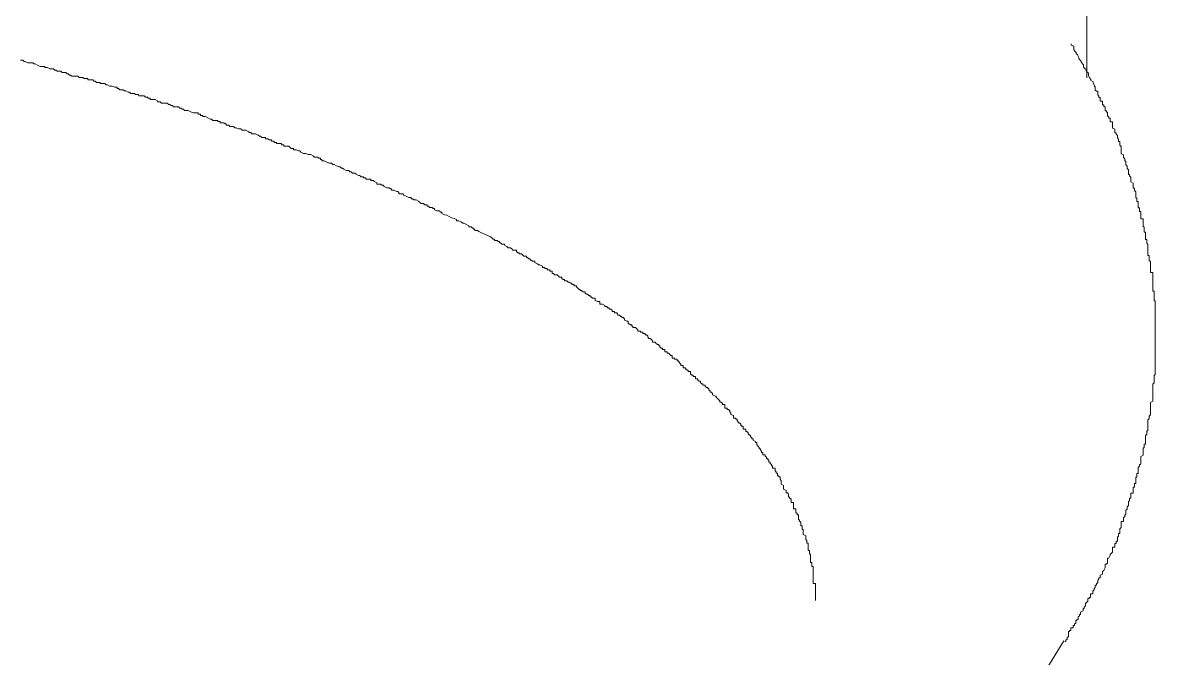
# Model space of a CAD drawing. Header units: millimetres. Extents: x 5194 to 16594, y 329 to 7592.
# Drawn here: x 10817.85 to 10838.64, y 3880.02 to 3891.69 of the extents above; entities that cross this region are included whole.
import ezdxf

# ---------------------------------------------------------------- set-up
doc = ezdxf.new("R2010")
doc.units = ezdxf.units.MM
doc.header["$MEASUREMENT"] = 0
doc.layers.add('PDF_Geometry', color=7, linetype='Continuous', true_color=0x231f20)

msp = doc.modelspace()

# ---------------------------------------------------------------- linework, layer by layer
at = {"layer": 'PDF_Geometry', "color": 0, "lineweight": 9}
for p, q in [((10837.383, 3890.677), (10837.383, 3941.278)), ((10837.098, 3891.303), (10837.098, 3891.28)), ((10837.098, 3891.28), (10837.143, 3891.258)), ((10837.143, 3891.258), (10837.143, 3891.213)), ((10837.143, 3891.213), (10837.143, 3891.19)), ((10837.143, 3891.19), (10837.165, 3891.168)), ((10837.165, 3891.168), (10837.188, 3891.145)), ((10837.188, 3891.145), (10837.188, 3891.123)), ((10837.188, 3891.123), (10837.21, 3891.1)), ((10837.21, 3891.1), (10837.233, 3891.055)), ((10817.806, 3891.001), (10817.851, 3891.001)), ((10817.851, 3891.001), (10817.874, 3890.979)), ((10817.874, 3890.979), (10817.896, 3890.979)), ((10817.896, 3890.979), (10817.941, 3890.956)), ((10817.941, 3890.956), (10817.986, 3890.956)), ((10817.986, 3890.956), (10818.009, 3890.956)), ((10818.009, 3890.956), (10818.031, 3890.956)), ((10818.031, 3890.956), (10818.054, 3890.934)), ((10818.054, 3890.934), (10818.076, 3890.934)), ((10818.076, 3890.934), (10818.121, 3890.911)), ((10818.121, 3890.911), (10818.166, 3890.889)), ((10837.233, 3891.055), (10837.233, 3891.033)), ((10837.233, 3891.033), (10837.255, 3891.01)), ((10837.255, 3891.01), (10837.278, 3890.988)), ((10837.278, 3890.988), (10837.278, 3890.965)), ((10837.278, 3890.965), (10837.323, 3890.92)), ((10837.323, 3890.92), (10837.323, 3890.875)), ((10818.166, 3890.889), (10818.189, 3890.889)), ((10818.189, 3890.889), (10818.211, 3890.889)), ((10818.211, 3890.889), (10818.256, 3890.889)), ((10818.256, 3890.889), (10818.256, 3890.866)), ((10818.256, 3890.866), (10818.301, 3890.866)), ((10818.301, 3890.866), (10818.346, 3890.844)), ((10818.346, 3890.844), (10818.391, 3890.844)), ((10818.391, 3890.844), (10818.413, 3890.844)), ((10818.413, 3890.844), (10818.436, 3890.821)), ((10818.436, 3890.821), (10818.458, 3890.821)), ((10818.458, 3890.821), (10818.481, 3890.799)), ((10818.481, 3890.799), (10818.526, 3890.799)), ((10818.526, 3890.799), (10818.548, 3890.799)), ((10818.548, 3890.799), (10818.571, 3890.776)), ((10818.571, 3890.776), (10818.593, 3890.776)), ((10818.593, 3890.776), (10818.616, 3890.776)), ((10818.616, 3890.776), (10818.638, 3890.776)), ((10818.638, 3890.776), (10818.661, 3890.754)), ((10818.661, 3890.754), (10818.683, 3890.754)), ((10818.683, 3890.754), (10818.706, 3890.731)), ((10818.706, 3890.731), (10818.728, 3890.731)), ((10818.728, 3890.731), (10818.751, 3890.709)), ((10818.751, 3890.709), (10818.773, 3890.709)), ((10818.773, 3890.709), (10818.796, 3890.709)), ((10818.796, 3890.709), (10818.818, 3890.709)), ((10818.818, 3890.709), (10818.863, 3890.709)), ((10818.863, 3890.709), (10818.886, 3890.686)), ((10818.886, 3890.686), (10818.908, 3890.686)), ((10818.908, 3890.686), (10818.931, 3890.686)), ((10818.931, 3890.686), (10818.953, 3890.686)), ((10818.953, 3890.686), (10818.976, 3890.664)), ((10837.323, 3890.875), (10837.345, 3890.853)), ((10837.345, 3890.853), (10837.368, 3890.83)), ((10837.368, 3890.83), (10837.368, 3890.808)), ((10837.368, 3890.808), (10837.39, 3890.785)), ((10837.39, 3890.785), (10837.412, 3890.763)), ((10837.412, 3890.763), (10837.412, 3890.718)), ((10837.412, 3890.718), (10837.435, 3890.673)), ((10818.976, 3890.664), (10818.998, 3890.664)), ((10818.998, 3890.664), (10819.043, 3890.664)), ((10819.043, 3890.664), (10819.043, 3890.641)), ((10819.043, 3890.641), (10819.088, 3890.641)), ((10819.088, 3890.641), (10819.111, 3890.641)), ((10819.111, 3890.641), (10819.133, 3890.641)), ((10819.133, 3890.641), (10819.156, 3890.619)), ((10819.156, 3890.619), (10819.178, 3890.619)), ((10819.178, 3890.619), (10819.201, 3890.596)), ((10819.201, 3890.596), (10819.223, 3890.596)), ((10819.223, 3890.596), (10819.268, 3890.596)), ((10819.268, 3890.596), (10819.268, 3890.574)), ((10819.268, 3890.574), (10819.313, 3890.574)), ((10819.313, 3890.574), (10819.336, 3890.574)), ((10819.336, 3890.574), (10819.358, 3890.574)), ((10819.358, 3890.574), (10819.381, 3890.551)), ((10819.381, 3890.551), (10819.403, 3890.551)), ((10819.403, 3890.551), (10819.448, 3890.529)), ((10819.448, 3890.529), (10819.493, 3890.529)), ((10819.493, 3890.529), (10819.538, 3890.506)), ((10819.538, 3890.506), (10819.583, 3890.506)), ((10819.583, 3890.506), (10819.583, 3890.484)), ((10819.583, 3890.484), (10819.605, 3890.484)), ((10819.605, 3890.484), (10819.628, 3890.461)), ((10837.435, 3890.673), (10837.457, 3890.65)), ((10837.457, 3890.65), (10837.457, 3890.628)), ((10837.457, 3890.628), (10837.502, 3890.605)), ((10837.502, 3890.605), (10837.502, 3890.583)), ((10837.502, 3890.583), (10837.525, 3890.538)), ((10837.516, 3890.522), (10837.538, 3890.522)), ((10837.525, 3890.538), (10837.525, 3890.516)), ((10837.538, 3890.522), (10837.538, 3890.499)), ((10837.538, 3890.499), (10837.538, 3890.477)), ((10837.538, 3890.477), (10837.538, 3890.454)), ((10819.628, 3890.461), (10819.65, 3890.461)), ((10819.65, 3890.461), (10819.673, 3890.461)), ((10819.673, 3890.461), (10819.695, 3890.461)), ((10819.695, 3890.461), (10819.718, 3890.439)), ((10819.718, 3890.439), (10819.74, 3890.439)), ((10819.74, 3890.439), (10819.785, 3890.416)), ((10819.785, 3890.416), (10819.808, 3890.416)), ((10819.808, 3890.416), (10819.83, 3890.394)), ((10819.83, 3890.394), (10819.853, 3890.394)), ((10819.853, 3890.394), (10819.875, 3890.394)), ((10819.875, 3890.394), (10819.898, 3890.394)), ((10819.898, 3890.394), (10819.92, 3890.371)), ((10819.92, 3890.371), (10819.965, 3890.371)), ((10819.965, 3890.371), (10819.988, 3890.349)), ((10819.988, 3890.349), (10820.01, 3890.349)), ((10820.01, 3890.349), (10820.033, 3890.349)), ((10820.033, 3890.349), (10820.055, 3890.349)), ((10820.055, 3890.349), (10820.078, 3890.349)), ((10820.078, 3890.349), (10820.1, 3890.326)), ((10820.1, 3890.326), (10820.145, 3890.326)), ((10820.145, 3890.326), (10820.145, 3890.304)), ((10820.145, 3890.304), (10820.19, 3890.304)), ((10820.19, 3890.304), (10820.19, 3890.281)), ((10820.19, 3890.281), (10820.235, 3890.281)), ((10820.235, 3890.281), (10820.28, 3890.281)), ((10820.28, 3890.281), (10820.325, 3890.259)), ((10837.538, 3890.454), (10837.561, 3890.432)), ((10837.561, 3890.432), (10837.583, 3890.432)), ((10837.583, 3890.432), (10837.583, 3890.41)), ((10837.583, 3890.41), (10837.583, 3890.387)), ((10837.583, 3890.387), (10837.583, 3890.365)), ((10837.583, 3890.365), (10837.606, 3890.342)), ((10837.606, 3890.342), (10837.606, 3890.32)), ((10837.606, 3890.32), (10837.628, 3890.32)), ((10837.628, 3890.32), (10837.628, 3890.297)), ((10837.628, 3890.297), (10837.628, 3890.275)), ((10837.628, 3890.275), (10837.628, 3890.252)), ((10820.325, 3890.259), (10820.325, 3890.236)), ((10820.325, 3890.236), (10820.37, 3890.236)), ((10820.37, 3890.236), (10820.393, 3890.214)), ((10820.393, 3890.214), (10820.415, 3890.214)), ((10820.415, 3890.214), (10820.437, 3890.214)), ((10820.437, 3890.214), (10820.46, 3890.214)), ((10820.46, 3890.214), (10820.482, 3890.214)), ((10820.482, 3890.214), (10820.505, 3890.214)), ((10820.505, 3890.214), (10820.527, 3890.191)), ((10820.527, 3890.191), (10820.55, 3890.191)), ((10820.55, 3890.191), (10820.572, 3890.169)), ((10820.572, 3890.169), (10820.595, 3890.169)), ((10820.595, 3890.169), (10820.617, 3890.147)), ((10820.617, 3890.147), (10820.64, 3890.147)), ((10820.64, 3890.147), (10820.662, 3890.147)), ((10820.662, 3890.147), (10820.707, 3890.147)), ((10820.707, 3890.147), (10820.73, 3890.124)), ((10820.73, 3890.124), (10820.752, 3890.124)), ((10820.752, 3890.124), (10820.775, 3890.102)), ((10820.775, 3890.102), (10820.797, 3890.102)), ((10820.797, 3890.102), (10820.82, 3890.079)), ((10820.82, 3890.079), (10820.842, 3890.079)), ((10820.842, 3890.079), (10820.887, 3890.079)), ((10820.887, 3890.079), (10820.932, 3890.057)), ((10837.628, 3890.252), (10837.673, 3890.252)), ((10837.673, 3890.252), (10837.673, 3890.23)), ((10837.673, 3890.23), (10837.673, 3890.207)), ((10837.673, 3890.207), (10837.673, 3890.185)), ((10837.673, 3890.185), (10837.696, 3890.185)), ((10837.696, 3890.185), (10837.696, 3890.162)), ((10837.696, 3890.162), (10837.718, 3890.14)), ((10837.718, 3890.14), (10837.718, 3890.117)), ((10837.718, 3890.117), (10837.718, 3890.095)), ((10837.718, 3890.095), (10837.718, 3890.072)), ((10837.718, 3890.072), (10837.741, 3890.072)), ((10837.741, 3890.072), (10837.741, 3890.05)), ((10820.932, 3890.057), (10820.977, 3890.034)), ((10820.977, 3890.034), (10821.022, 3890.034)), ((10821.022, 3890.034), (10821.067, 3890.034)), ((10821.067, 3890.034), (10821.067, 3890.012)), ((10821.067, 3890.012), (10821.112, 3890.012)), ((10821.112, 3890.012), (10821.112, 3889.989)), ((10821.112, 3889.989), (10821.157, 3889.989)), ((10821.157, 3889.989), (10821.157, 3889.967)), ((10821.157, 3889.967), (10821.202, 3889.967)), ((10821.202, 3889.967), (10821.247, 3889.944)), ((10821.247, 3889.944), (10821.292, 3889.922)), ((10821.292, 3889.922), (10821.315, 3889.922)), ((10821.315, 3889.922), (10821.337, 3889.899)), ((10821.337, 3889.899), (10821.36, 3889.899)), ((10821.36, 3889.899), (10821.382, 3889.899)), ((10821.382, 3889.899), (10821.427, 3889.899)), ((10821.427, 3889.899), (10821.427, 3889.877)), ((10821.427, 3889.877), (10821.472, 3889.877)), ((10821.472, 3889.877), (10821.472, 3889.854)), ((10821.472, 3889.854), (10821.494, 3889.854)), ((10821.494, 3889.854), (10821.517, 3889.854)), ((10821.517, 3889.854), (10821.539, 3889.854)), ((10821.539, 3889.854), (10821.562, 3889.832)), ((10837.741, 3890.05), (10837.763, 3890.05)), ((10837.763, 3890.05), (10837.763, 3890.027)), ((10837.763, 3890.027), (10837.763, 3890.005)), ((10837.763, 3890.005), (10837.763, 3889.982)), ((10837.763, 3889.982), (10837.786, 3889.96)), ((10837.786, 3889.96), (10837.786, 3889.937)), ((10837.786, 3889.937), (10837.808, 3889.937)), ((10837.808, 3889.937), (10837.808, 3889.915)), ((10837.808, 3889.915), (10837.808, 3889.892)), ((10837.808, 3889.892), (10837.808, 3889.87)), ((10837.808, 3889.87), (10837.853, 3889.87)), ((10837.853, 3889.87), (10837.853, 3889.847)), ((10821.562, 3889.832), (10821.584, 3889.832)), ((10821.584, 3889.832), (10821.584, 3889.809)), ((10821.584, 3889.809), (10821.629, 3889.809)), ((10821.629, 3889.809), (10821.652, 3889.787)), ((10821.652, 3889.787), (10821.674, 3889.787)), ((10821.674, 3889.787), (10821.697, 3889.787)), ((10821.697, 3889.787), (10821.719, 3889.787)), ((10821.719, 3889.787), (10821.742, 3889.764)), ((10821.742, 3889.764), (10821.764, 3889.764)), ((10821.764, 3889.764), (10821.809, 3889.742)), ((10821.809, 3889.742), (10821.854, 3889.742)), ((10821.854, 3889.742), (10821.877, 3889.719)), ((10821.877, 3889.719), (10821.899, 3889.719)), ((10821.899, 3889.719), (10821.922, 3889.719)), ((10821.922, 3889.719), (10821.944, 3889.719)), ((10821.944, 3889.719), (10821.989, 3889.697)), ((10821.989, 3889.697), (10822.012, 3889.674)), ((10822.012, 3889.674), (10822.034, 3889.674)), ((10822.034, 3889.674), (10822.057, 3889.652)), ((10822.057, 3889.652), (10822.079, 3889.652)), ((10822.079, 3889.652), (10822.102, 3889.652)), ((10822.102, 3889.652), (10822.124, 3889.652)), ((10822.124, 3889.652), (10822.169, 3889.629)), ((10837.853, 3889.847), (10837.853, 3889.825)), ((10837.853, 3889.825), (10837.853, 3889.802)), ((10837.853, 3889.802), (10837.853, 3889.78)), ((10837.853, 3889.78), (10837.853, 3889.757)), ((10837.853, 3889.757), (10837.898, 3889.735)), ((10837.898, 3889.735), (10837.898, 3889.712)), ((10837.898, 3889.712), (10837.898, 3889.69)), ((10837.898, 3889.69), (10837.898, 3889.667)), ((10837.898, 3889.667), (10837.921, 3889.667)), ((10837.921, 3889.667), (10837.921, 3889.645)), ((10837.921, 3889.645), (10837.943, 3889.622)), ((10822.169, 3889.629), (10822.192, 3889.607)), ((10822.192, 3889.607), (10822.214, 3889.607)), ((10822.214, 3889.607), (10822.237, 3889.584)), ((10822.237, 3889.584), (10822.259, 3889.584)), ((10822.259, 3889.584), (10822.282, 3889.584)), ((10822.282, 3889.584), (10822.304, 3889.584)), ((10822.304, 3889.584), (10822.304, 3889.562)), ((10822.304, 3889.562), (10822.349, 3889.562)), ((10822.349, 3889.562), (10822.372, 3889.539)), ((10822.372, 3889.539), (10822.394, 3889.539)), ((10822.394, 3889.539), (10822.417, 3889.539)), ((10822.417, 3889.539), (10822.417, 3889.517)), ((10822.417, 3889.517), (10822.462, 3889.517)), ((10822.462, 3889.517), (10822.462, 3889.494)), ((10822.462, 3889.494), (10822.507, 3889.494)), ((10822.507, 3889.494), (10822.507, 3889.472)), ((10822.507, 3889.472), (10822.551, 3889.472)), ((10822.551, 3889.472), (10822.574, 3889.472)), ((10822.574, 3889.472), (10822.596, 3889.472)), ((10822.596, 3889.472), (10822.596, 3889.449)), ((10822.596, 3889.449), (10822.641, 3889.449)), ((10822.641, 3889.449), (10822.641, 3889.427)), ((10837.943, 3889.622), (10837.943, 3889.6)), ((10837.943, 3889.6), (10837.943, 3889.577)), ((10837.943, 3889.577), (10837.966, 3889.555)), ((10837.966, 3889.555), (10837.966, 3889.532)), ((10837.966, 3889.532), (10837.966, 3889.51)), ((10837.966, 3889.51), (10837.988, 3889.51)), ((10837.988, 3889.51), (10837.988, 3889.487)), ((10837.988, 3889.487), (10837.988, 3889.465)), ((10837.988, 3889.465), (10837.988, 3889.442)), ((10837.988, 3889.442), (10838.011, 3889.42)), ((10822.641, 3889.427), (10822.686, 3889.427)), ((10822.686, 3889.427), (10822.731, 3889.427)), ((10822.731, 3889.427), (10822.754, 3889.404)), ((10822.754, 3889.404), (10822.776, 3889.382)), ((10822.776, 3889.382), (10822.799, 3889.382)), ((10822.799, 3889.382), (10822.821, 3889.382)), ((10822.821, 3889.382), (10822.821, 3889.359)), ((10822.821, 3889.359), (10822.866, 3889.359)), ((10822.866, 3889.359), (10822.911, 3889.337)), ((10822.911, 3889.337), (10822.934, 3889.337)), ((10822.934, 3889.337), (10822.956, 3889.314)), ((10822.956, 3889.314), (10823.001, 3889.292)), ((10823.001, 3889.292), (10823.024, 3889.292)), ((10823.024, 3889.292), (10823.046, 3889.292)), ((10823.046, 3889.292), (10823.091, 3889.269)), ((10823.091, 3889.269), (10823.114, 3889.269)), ((10823.114, 3889.269), (10823.136, 3889.269)), ((10823.136, 3889.269), (10823.181, 3889.247)), ((10823.181, 3889.247), (10823.204, 3889.224)), ((10838.011, 3889.42), (10838.011, 3889.397)), ((10838.011, 3889.397), (10838.011, 3889.375)), ((10838.011, 3889.375), (10838.011, 3889.353)), ((10838.011, 3889.353), (10838.011, 3889.33)), ((10838.011, 3889.33), (10838.011, 3889.308)), ((10838.011, 3889.308), (10838.011, 3889.285)), ((10838.011, 3889.285), (10838.056, 3889.263)), ((10838.056, 3889.263), (10838.056, 3889.24)), ((10838.056, 3889.24), (10838.056, 3889.218)), ((10823.204, 3889.224), (10823.226, 3889.224)), ((10823.226, 3889.224), (10823.271, 3889.224)), ((10823.271, 3889.224), (10823.271, 3889.202)), ((10823.271, 3889.202), (10823.316, 3889.202)), ((10823.316, 3889.202), (10823.316, 3889.179)), ((10823.316, 3889.179), (10823.339, 3889.179)), ((10823.339, 3889.179), (10823.339, 3889.157)), ((10823.339, 3889.157), (10823.361, 3889.157)), ((10823.361, 3889.157), (10823.384, 3889.157)), ((10823.384, 3889.157), (10823.429, 3889.134)), ((10823.429, 3889.134), (10823.474, 3889.112)), ((10823.474, 3889.112), (10823.496, 3889.112)), ((10823.496, 3889.112), (10823.519, 3889.112)), ((10823.519, 3889.112), (10823.541, 3889.09)), ((10823.541, 3889.09), (10823.564, 3889.09)), ((10823.564, 3889.09), (10823.608, 3889.067)), ((10823.608, 3889.067), (10823.653, 3889.045)), ((10823.653, 3889.045), (10823.676, 3889.045)), ((10823.676, 3889.045), (10823.698, 3889.022)), ((10823.698, 3889.022), (10823.721, 3889.022)), ((10823.721, 3889.022), (10823.743, 3889)), ((10838.056, 3889.218), (10838.078, 3889.195)), ((10838.078, 3889.195), (10838.078, 3889.173)), ((10838.078, 3889.173), (10838.078, 3889.15)), ((10838.078, 3889.15), (10838.101, 3889.15)), ((10838.101, 3889.15), (10838.101, 3889.128)), ((10838.101, 3889.128), (10838.101, 3889.105)), ((10838.101, 3889.105), (10838.101, 3889.083)), ((10838.101, 3889.083), (10838.123, 3889.06)), ((10838.123, 3889.06), (10838.123, 3889.038)), ((10838.123, 3889.038), (10838.123, 3889.015)), ((10823.743, 3889), (10823.788, 3888.977)), ((10823.788, 3888.977), (10823.833, 3888.977)), ((10823.833, 3888.977), (10823.856, 3888.955)), ((10823.856, 3888.955), (10823.878, 3888.955)), ((10823.878, 3888.955), (10823.901, 3888.932)), ((10823.901, 3888.932), (10823.923, 3888.932)), ((10823.923, 3888.932), (10823.946, 3888.932)), ((10823.946, 3888.932), (10823.968, 3888.91)), ((10823.968, 3888.91), (10824.013, 3888.887)), ((10824.013, 3888.887), (10824.036, 3888.887)), ((10824.036, 3888.887), (10824.058, 3888.865)), ((10824.058, 3888.865), (10824.081, 3888.865)), ((10824.081, 3888.865), (10824.103, 3888.865)), ((10824.103, 3888.865), (10824.103, 3888.842)), ((10824.103, 3888.842), (10824.148, 3888.842)), ((10824.148, 3888.842), (10824.148, 3888.82)), ((10824.148, 3888.82), (10824.193, 3888.82)), ((10824.193, 3888.82), (10824.238, 3888.82)), ((10824.238, 3888.82), (10824.238, 3888.797)), ((10838.123, 3889.015), (10838.146, 3888.993)), ((10838.146, 3888.993), (10838.146, 3888.97)), ((10838.146, 3888.97), (10838.146, 3888.948)), ((10838.146, 3888.948), (10838.146, 3888.925)), ((10838.146, 3888.925), (10838.146, 3888.903)), ((10838.146, 3888.903), (10838.168, 3888.903)), ((10838.168, 3888.903), (10838.168, 3888.88)), ((10838.168, 3888.88), (10838.191, 3888.858)), ((10838.191, 3888.858), (10838.191, 3888.835)), ((10838.191, 3888.835), (10838.191, 3888.813)), ((10838.191, 3888.813), (10838.191, 3888.79)), ((10824.238, 3888.797), (10824.261, 3888.797)), ((10824.261, 3888.797), (10824.283, 3888.797)), ((10824.283, 3888.797), (10824.306, 3888.775)), ((10824.306, 3888.775), (10824.351, 3888.752)), ((10824.351, 3888.752), (10824.351, 3888.73)), ((10824.351, 3888.73), (10824.396, 3888.73)), ((10824.396, 3888.73), (10824.418, 3888.73)), ((10824.418, 3888.73), (10824.441, 3888.707)), ((10824.441, 3888.707), (10824.463, 3888.707)), ((10824.463, 3888.707), (10824.486, 3888.685)), ((10824.486, 3888.685), (10824.531, 3888.662)), ((10824.531, 3888.662), (10824.576, 3888.662)), ((10824.576, 3888.662), (10824.598, 3888.64)), ((10824.598, 3888.64), (10824.62, 3888.64)), ((10824.62, 3888.64), (10824.62, 3888.617)), ((10824.62, 3888.617), (10824.643, 3888.617)), ((10824.643, 3888.617), (10824.665, 3888.617)), ((10824.665, 3888.617), (10824.71, 3888.595)), ((10838.191, 3888.79), (10838.191, 3888.768)), ((10838.191, 3888.768), (10838.236, 3888.745)), ((10838.236, 3888.745), (10838.236, 3888.723)), ((10838.236, 3888.723), (10838.236, 3888.7)), ((10838.236, 3888.7), (10838.236, 3888.678)), ((10838.236, 3888.678), (10838.236, 3888.655)), ((10838.236, 3888.655), (10838.258, 3888.655)), ((10838.258, 3888.655), (10838.258, 3888.633)), ((10838.258, 3888.633), (10838.258, 3888.61)), ((10838.258, 3888.61), (10838.281, 3888.588)), ((10824.71, 3888.595), (10824.733, 3888.595)), ((10824.733, 3888.595), (10824.755, 3888.572)), ((10824.755, 3888.572), (10824.755, 3888.55)), ((10824.755, 3888.55), (10824.8, 3888.55)), ((10824.8, 3888.55), (10824.823, 3888.55)), ((10824.823, 3888.55), (10824.845, 3888.527)), ((10824.845, 3888.527), (10824.89, 3888.505)), ((10824.89, 3888.505), (10824.935, 3888.482)), ((10824.935, 3888.482), (10824.98, 3888.482)), ((10824.98, 3888.482), (10824.98, 3888.46)), ((10824.98, 3888.46), (10825.003, 3888.46)), ((10825.003, 3888.46), (10825.025, 3888.437)), ((10825.025, 3888.437), (10825.07, 3888.437)), ((10825.07, 3888.437), (10825.115, 3888.415)), ((10825.115, 3888.415), (10825.138, 3888.392)), ((10838.281, 3888.588), (10838.281, 3888.565)), ((10838.281, 3888.565), (10838.281, 3888.543)), ((10838.281, 3888.543), (10838.281, 3888.52)), ((10838.281, 3888.52), (10838.281, 3888.498)), ((10838.281, 3888.498), (10838.281, 3888.475)), ((10838.281, 3888.475), (10838.303, 3888.475)), ((10838.303, 3888.475), (10838.303, 3888.453)), ((10838.303, 3888.453), (10838.303, 3888.43)), ((10838.303, 3888.43), (10838.303, 3888.408)), ((10838.303, 3888.408), (10838.326, 3888.408)), ((10838.326, 3888.408), (10838.326, 3888.385)), ((10825.138, 3888.392), (10825.16, 3888.37)), ((10825.16, 3888.37), (10825.205, 3888.37)), ((10825.205, 3888.37), (10825.228, 3888.347)), ((10825.228, 3888.347), (10825.273, 3888.347)), ((10825.273, 3888.347), (10825.273, 3888.325)), ((10825.273, 3888.325), (10825.295, 3888.325)), ((10825.295, 3888.325), (10825.318, 3888.302)), ((10825.318, 3888.302), (10825.34, 3888.302)), ((10825.34, 3888.302), (10825.363, 3888.302)), ((10825.363, 3888.302), (10825.385, 3888.28)), ((10825.385, 3888.28), (10825.408, 3888.28)), ((10825.408, 3888.28), (10825.408, 3888.257)), ((10825.408, 3888.257), (10825.453, 3888.235)), ((10825.453, 3888.235), (10825.475, 3888.235)), ((10825.475, 3888.235), (10825.498, 3888.235)), ((10825.498, 3888.235), (10825.52, 3888.212)), ((10825.52, 3888.212), (10825.543, 3888.212)), ((10825.543, 3888.212), (10825.543, 3888.19)), ((10825.543, 3888.19), (10825.588, 3888.167)), ((10838.326, 3888.385), (10838.326, 3888.363)), ((10838.326, 3888.363), (10838.326, 3888.34)), ((10838.326, 3888.34), (10838.326, 3888.318)), ((10838.326, 3888.318), (10838.326, 3888.296)), ((10838.326, 3888.296), (10838.348, 3888.296)), ((10838.348, 3888.296), (10838.348, 3888.273)), ((10838.348, 3888.273), (10838.348, 3888.251)), ((10838.348, 3888.251), (10838.348, 3888.228)), ((10838.348, 3888.228), (10838.371, 3888.228)), ((10838.371, 3888.228), (10838.371, 3888.206)), ((10838.371, 3888.206), (10838.371, 3888.183)), ((10825.767, 3888.1), (10825.812, 3888.077)), ((10825.812, 3888.077), (10825.812, 3888.055)), ((10825.812, 3888.055), (10825.835, 3888.055)), ((10825.835, 3888.055), (10825.857, 3888.055)), ((10825.857, 3888.055), (10825.902, 3888.033)), ((10825.902, 3888.033), (10825.925, 3888.01)), ((10825.925, 3888.01), (10825.947, 3888.01)), ((10825.947, 3888.01), (10825.992, 3887.988)), ((10825.992, 3887.988), (10826.037, 3887.965)), ((10838.371, 3888.183), (10838.371, 3888.161)), ((10838.371, 3888.161), (10838.371, 3888.138)), ((10838.371, 3888.138), (10838.371, 3888.116)), ((10838.371, 3888.116), (10838.371, 3888.093)), ((10838.371, 3888.093), (10838.416, 3888.093)), ((10838.416, 3888.093), (10838.416, 3888.071)), ((10838.416, 3888.071), (10838.416, 3888.048)), ((10838.416, 3888.048), (10838.416, 3888.026)), ((10838.416, 3888.026), (10838.416, 3888.003)), ((10838.416, 3888.003), (10838.416, 3887.981)), ((10838.416, 3887.981), (10838.416, 3887.958)), ((10826.037, 3887.965), (10826.037, 3887.943)), ((10826.037, 3887.943), (10826.06, 3887.943)), ((10826.06, 3887.943), (10826.082, 3887.943)), ((10826.082, 3887.943), (10826.105, 3887.92)), ((10826.105, 3887.92), (10826.127, 3887.92)), ((10826.127, 3887.92), (10826.127, 3887.898)), ((10826.127, 3887.898), (10826.15, 3887.898)), ((10826.15, 3887.898), (10826.15, 3887.875)), ((10826.15, 3887.875), (10826.195, 3887.875)), ((10838.416, 3887.958), (10838.438, 3887.936)), ((10838.438, 3887.936), (10838.438, 3887.913)), ((10838.438, 3887.913), (10838.438, 3887.891)), ((10838.438, 3887.891), (10838.438, 3887.868)), ((10838.438, 3887.868), (10838.438, 3887.846)), ((10838.438, 3887.846), (10838.46, 3887.846)), ((10838.46, 3887.846), (10838.46, 3887.823)), ((10838.46, 3887.823), (10838.46, 3887.801)), ((10838.46, 3887.801), (10838.46, 3887.778)), ((10838.46, 3887.778), (10838.46, 3887.756)), ((10826.487, 3887.718), (10826.51, 3887.718)), ((10826.51, 3887.718), (10826.51, 3887.695)), ((10826.51, 3887.695), (10826.555, 3887.695)), ((10826.555, 3887.695), (10826.577, 3887.673)), ((10826.577, 3887.673), (10826.6, 3887.673)), ((10826.6, 3887.673), (10826.6, 3887.65)), ((10826.6, 3887.65), (10826.622, 3887.65)), ((10826.622, 3887.65), (10826.645, 3887.628)), ((10826.645, 3887.628), (10826.667, 3887.628)), ((10826.667, 3887.628), (10826.69, 3887.628)), ((10826.69, 3887.628), (10826.69, 3887.605)), ((10826.69, 3887.605), (10826.734, 3887.583)), ((10826.734, 3887.583), (10826.757, 3887.56)), ((10838.46, 3887.756), (10838.46, 3887.733)), ((10838.46, 3887.733), (10838.46, 3887.711)), ((10838.46, 3887.711), (10838.483, 3887.711)), ((10838.483, 3887.711), (10838.483, 3887.688)), ((10838.483, 3887.688), (10838.483, 3887.666)), ((10838.483, 3887.666), (10838.483, 3887.643)), ((10838.483, 3887.643), (10838.505, 3887.621)), ((10838.505, 3887.621), (10838.505, 3887.598)), ((10838.505, 3887.598), (10838.505, 3887.576)), ((10838.505, 3887.576), (10838.505, 3887.553)), ((10826.757, 3887.56), (10826.779, 3887.56)), ((10826.779, 3887.56), (10826.802, 3887.56)), ((10826.802, 3887.56), (10826.824, 3887.538)), ((10826.824, 3887.538), (10826.847, 3887.515)), ((10826.847, 3887.515), (10826.869, 3887.515)), ((10826.869, 3887.515), (10826.914, 3887.515)), ((10826.914, 3887.515), (10826.914, 3887.493)), ((10826.914, 3887.493), (10826.937, 3887.47)), ((10826.937, 3887.47), (10826.959, 3887.47)), ((10826.959, 3887.47), (10826.959, 3887.448)), ((10826.959, 3887.448), (10826.982, 3887.448)), ((10826.982, 3887.448), (10827.004, 3887.448)), ((10827.004, 3887.448), (10827.027, 3887.425)), ((10827.027, 3887.425), (10827.049, 3887.403)), ((10827.049, 3887.403), (10827.094, 3887.403)), ((10827.094, 3887.403), (10827.094, 3887.38)), ((10827.094, 3887.38), (10827.117, 3887.38)), ((10827.117, 3887.38), (10827.139, 3887.358)), ((10827.139, 3887.358), (10827.162, 3887.358)), ((10827.162, 3887.358), (10827.162, 3887.335)), ((10838.505, 3887.553), (10838.505, 3887.531)), ((10838.505, 3887.531), (10838.505, 3887.508)), ((10838.505, 3887.508), (10838.505, 3887.486)), ((10838.505, 3887.486), (10838.505, 3887.463)), ((10838.505, 3887.463), (10838.505, 3887.441)), ((10838.505, 3887.441), (10838.505, 3887.418)), ((10838.505, 3887.418), (10838.528, 3887.418)), ((10838.528, 3887.418), (10838.528, 3887.396)), ((10838.528, 3887.396), (10838.528, 3887.373)), ((10838.528, 3887.373), (10838.528, 3887.351)), ((10827.162, 3887.335), (10827.184, 3887.335)), ((10827.184, 3887.335), (10827.207, 3887.313)), ((10827.207, 3887.313), (10827.252, 3887.313)), ((10827.252, 3887.313), (10827.252, 3887.29)), ((10827.252, 3887.29), (10827.297, 3887.268)), ((10827.297, 3887.268), (10827.319, 3887.245)), ((10827.319, 3887.245), (10827.342, 3887.245)), ((10827.342, 3887.245), (10827.387, 3887.223)), ((10827.387, 3887.223), (10827.387, 3887.2)), ((10827.387, 3887.2), (10827.432, 3887.2)), ((10827.432, 3887.2), (10827.432, 3887.178)), ((10827.432, 3887.178), (10827.477, 3887.178)), ((10827.477, 3887.178), (10827.477, 3887.155)), ((10827.477, 3887.155), (10827.522, 3887.155)), ((10827.522, 3887.155), (10827.522, 3887.133)), ((10838.528, 3887.351), (10838.528, 3887.328)), ((10838.528, 3887.328), (10838.55, 3887.306)), ((10838.55, 3887.306), (10838.55, 3887.284)), ((10838.55, 3887.284), (10838.55, 3887.261)), ((10838.55, 3887.261), (10838.55, 3887.239)), ((10838.55, 3887.239), (10838.55, 3887.216)), ((10838.55, 3887.216), (10838.55, 3887.194)), ((10838.55, 3887.194), (10838.55, 3887.171)), ((10838.55, 3887.171), (10838.55, 3887.149)), ((10838.55, 3887.149), (10838.55, 3887.126)), ((10827.522, 3887.133), (10827.567, 3887.133)), ((10827.567, 3887.133), (10827.567, 3887.11)), ((10827.567, 3887.11), (10827.567, 3887.088)), ((10827.567, 3887.088), (10827.589, 3887.088)), ((10827.589, 3887.088), (10827.612, 3887.065)), ((10827.612, 3887.065), (10827.657, 3887.065)), ((10827.657, 3887.065), (10827.679, 3887.043)), ((10827.679, 3887.043), (10827.702, 3887.02)), ((10827.702, 3887.02), (10827.724, 3887.02)), ((10827.724, 3887.02), (10827.747, 3887.02)), ((10827.747, 3887.02), (10827.747, 3886.998)), ((10827.747, 3886.998), (10827.769, 3886.976)), ((10827.769, 3886.976), (10827.791, 3886.976)), ((10827.791, 3886.976), (10827.791, 3886.953)), ((10827.791, 3886.953), (10827.836, 3886.953)), ((10827.836, 3886.953), (10827.859, 3886.931)), ((10838.55, 3887.126), (10838.55, 3887.104)), ((10838.55, 3887.104), (10838.595, 3887.104)), ((10838.595, 3887.104), (10838.595, 3887.081)), ((10827.859, 3886.931), (10827.881, 3886.931)), ((10827.881, 3886.931), (10827.904, 3886.908)), ((10827.904, 3886.908), (10827.926, 3886.908)), ((10827.926, 3886.908), (10827.926, 3886.886)), ((10827.926, 3886.886), (10827.949, 3886.886)), ((10827.949, 3886.886), (10827.971, 3886.886)), ((10827.971, 3886.886), (10827.971, 3886.863)), ((10827.971, 3886.863), (10828.016, 3886.863)), ((10828.016, 3886.863), (10828.016, 3886.841)), ((10828.016, 3886.841), (10828.039, 3886.818)), ((10828.039, 3886.818), (10828.061, 3886.796)), ((10828.061, 3886.796), (10828.084, 3886.796)), ((10828.084, 3886.796), (10828.084, 3886.773)), ((10828.084, 3886.773), (10828.106, 3886.773)), ((10828.106, 3886.773), (10828.129, 3886.751)), ((10828.129, 3886.751), (10828.174, 3886.751)), ((10828.174, 3886.751), (10828.174, 3886.728)), ((10838.595, 3886.789), (10838.595, 3886.766)), ((10838.595, 3886.766), (10838.618, 3886.766)), ((10838.618, 3886.766), (10838.618, 3886.744)), ((10828.174, 3886.728), (10828.196, 3886.706)), ((10828.196, 3886.706), (10828.219, 3886.706)), ((10828.219, 3886.706), (10828.241, 3886.683)), ((10828.241, 3886.683), (10828.264, 3886.683)), ((10828.264, 3886.683), (10828.264, 3886.661)), ((10828.264, 3886.661), (10828.286, 3886.661)), ((10828.286, 3886.661), (10828.309, 3886.638)), ((10828.309, 3886.638), (10828.354, 3886.638)), ((10828.354, 3886.638), (10828.354, 3886.616)), ((10828.354, 3886.616), (10828.354, 3886.593)), ((10828.354, 3886.593), (10828.399, 3886.571)), ((10828.399, 3886.571), (10828.421, 3886.571)), ((10828.421, 3886.571), (10828.444, 3886.571)), ((10828.444, 3886.571), (10828.444, 3886.548)), ((10828.444, 3886.548), (10828.444, 3886.526)), ((10828.444, 3886.526), (10828.466, 3886.526)), ((10828.466, 3886.526), (10828.489, 3886.526)), ((10828.489, 3886.526), (10828.534, 3886.503)), ((10838.618, 3886.609), (10838.618, 3886.586)), ((10838.618, 3886.586), (10838.64, 3886.586)), ((10838.64, 3886.586), (10838.64, 3886.564)), ((10838.64, 3886.564), (10838.64, 3886.541)), ((10828.534, 3886.503), (10828.534, 3886.481)), ((10828.534, 3886.481), (10828.579, 3886.481)), ((10828.579, 3886.481), (10828.579, 3886.458)), ((10828.579, 3886.458), (10828.601, 3886.458)), ((10828.601, 3886.458), (10828.624, 3886.436)), ((10828.624, 3886.436), (10828.646, 3886.436)), ((10828.646, 3886.436), (10828.669, 3886.413)), ((10828.669, 3886.413), (10828.669, 3886.391)), ((10828.669, 3886.391), (10828.691, 3886.391)), ((10828.691, 3886.391), (10828.714, 3886.391)), ((10828.714, 3886.391), (10828.714, 3886.368)), ((10828.714, 3886.368), (10828.759, 3886.368)), ((10828.759, 3886.368), (10828.759, 3886.346)), ((10828.759, 3886.346), (10828.781, 3886.323)), ((10828.781, 3886.323), (10828.803, 3886.323)), ((10828.803, 3886.323), (10828.826, 3886.301)), ((10828.826, 3886.301), (10828.848, 3886.301)), ((10828.848, 3886.301), (10828.848, 3886.278)), ((10828.848, 3886.278), (10828.871, 3886.278)), ((10828.871, 3886.278), (10828.893, 3886.256)), ((10828.893, 3886.256), (10828.893, 3886.233)), ((10828.893, 3886.233), (10828.938, 3886.211)), ((10828.938, 3886.211), (10828.961, 3886.211)), ((10828.961, 3886.211), (10828.961, 3886.188)), ((10828.961, 3886.188), (10828.961, 3886.166)), ((10828.961, 3886.166), (10828.983, 3886.166)), ((10828.983, 3886.166), (10829.006, 3886.143)), ((10829.006, 3886.143), (10829.028, 3886.143)), ((10829.028, 3886.143), (10829.028, 3886.121)), ((10829.028, 3886.121), (10829.051, 3886.121)), ((10829.051, 3886.121), (10829.051, 3886.098)), ((10829.051, 3886.098), (10829.096, 3886.098)), ((10829.096, 3886.098), (10829.118, 3886.076)), ((10829.118, 3886.076), (10829.141, 3886.053)), ((10829.141, 3886.053), (10829.141, 3886.031)), ((10829.141, 3886.031), (10829.163, 3886.031)), ((10829.163, 3886.031), (10829.186, 3886.031)), ((10829.186, 3886.031), (10829.186, 3886.008)), ((10829.186, 3886.008), (10829.208, 3886.008)), ((10829.208, 3886.008), (10829.231, 3886.008)), ((10829.231, 3886.008), (10829.231, 3885.986)), ((10829.231, 3885.986), (10829.276, 3885.986)), ((10829.276, 3885.986), (10829.276, 3885.964)), ((10829.276, 3885.964), (10829.298, 3885.964)), ((10829.298, 3885.964), (10829.321, 3885.941)), ((10829.321, 3885.941), (10829.321, 3885.919)), ((10829.321, 3885.919), (10829.343, 3885.896)), ((10829.343, 3885.896), (10829.366, 3885.896)), ((10829.366, 3885.896), (10829.388, 3885.874)), ((10829.388, 3885.874), (10829.411, 3885.851)), ((10829.411, 3885.851), (10829.411, 3885.829)), ((10829.411, 3885.829), (10829.456, 3885.829)), ((10829.456, 3885.829), (10829.478, 3885.806)), ((10829.478, 3885.806), (10829.501, 3885.784)), ((10829.501, 3885.784), (10829.523, 3885.784)), ((10829.523, 3885.784), (10829.523, 3885.761)), ((10829.523, 3885.761), (10829.546, 3885.761)), ((10829.546, 3885.761), (10829.546, 3885.739)), ((10829.546, 3885.739), (10829.568, 3885.716)), ((10829.568, 3885.716), (10829.591, 3885.716)), ((10829.591, 3885.716), (10829.591, 3885.694)), ((10829.591, 3885.694), (10829.636, 3885.694)), ((10829.636, 3885.694), (10829.636, 3885.671)), ((10829.636, 3885.671), (10829.636, 3885.649)), ((10829.636, 3885.649), (10829.681, 3885.649)), ((10829.681, 3885.649), (10829.681, 3885.626)), ((10829.681, 3885.626), (10829.703, 3885.626)), ((10829.703, 3885.626), (10829.726, 3885.604)), ((10829.726, 3885.604), (10829.748, 3885.581)), ((10829.748, 3885.581), (10829.771, 3885.581)), ((10829.771, 3885.581), (10829.771, 3885.559)), ((10829.771, 3885.559), (10829.771, 3885.536)), ((10829.771, 3885.536), (10829.793, 3885.536)), ((10829.793, 3885.536), (10829.816, 3885.536)), ((10829.816, 3885.536), (10829.816, 3885.514)), ((10829.816, 3885.514), (10829.86, 3885.514)), ((10829.86, 3885.514), (10829.86, 3885.491)), ((10829.86, 3885.491), (10829.883, 3885.491)), ((10829.883, 3885.491), (10829.883, 3885.469)), ((10838.64, 3885.687), (10838.64, 3885.664)), ((10838.64, 3885.664), (10838.64, 3885.642)), ((10838.64, 3885.642), (10838.64, 3885.619)), ((10829.883, 3885.469), (10829.905, 3885.469)), ((10829.905, 3885.469), (10829.905, 3885.446)), ((10829.905, 3885.446), (10829.928, 3885.424)), ((10829.928, 3885.424), (10829.928, 3885.401)), ((10829.928, 3885.401), (10829.95, 3885.401)), ((10829.95, 3885.401), (10829.973, 3885.401)), ((10829.973, 3885.401), (10829.973, 3885.379)), ((10829.973, 3885.379), (10829.973, 3885.356)), ((10829.973, 3885.356), (10830.018, 3885.356)), ((10830.018, 3885.356), (10830.018, 3885.334)), ((10830.018, 3885.334), (10830.04, 3885.334)), ((10830.04, 3885.334), (10830.04, 3885.311)), ((10830.04, 3885.311), (10830.063, 3885.311)), ((10830.063, 3885.311), (10830.063, 3885.289)), ((10830.063, 3885.289), (10830.085, 3885.289)), ((10830.085, 3885.289), (10830.108, 3885.289)), ((10830.108, 3885.289), (10830.108, 3885.266)), ((10830.108, 3885.266), (10830.108, 3885.244)), ((10830.108, 3885.244), (10830.13, 3885.221)), ((10830.13, 3885.221), (10830.153, 3885.221)), ((10830.153, 3885.221), (10830.153, 3885.199)), ((10830.153, 3885.199), (10830.198, 3885.199)), ((10830.198, 3885.199), (10830.198, 3885.176)), ((10830.198, 3885.176), (10830.198, 3885.154)), ((10830.198, 3885.154), (10830.22, 3885.154)), ((10830.22, 3885.154), (10830.243, 3885.154)), ((10830.243, 3885.154), (10830.243, 3885.131)), ((10830.243, 3885.131), (10830.265, 3885.109)), ((10830.265, 3885.109), (10830.288, 3885.109)), ((10830.288, 3885.109), (10830.288, 3885.086)), ((10830.288, 3885.086), (10830.31, 3885.064)), ((10838.618, 3885.08), (10838.595, 3885.057)), ((10838.64, 3885.237), (10838.618, 3885.214)), ((10838.618, 3885.214), (10838.618, 3885.192)), ((10838.618, 3885.192), (10838.618, 3885.17)), ((10838.618, 3885.17), (10838.618, 3885.147)), ((10838.618, 3885.147), (10838.618, 3885.125)), ((10838.618, 3885.125), (10838.618, 3885.102)), ((10838.618, 3885.102), (10838.618, 3885.08)), ((10830.31, 3885.064), (10830.333, 3885.064)), ((10830.333, 3885.064), (10830.333, 3885.041)), ((10830.333, 3885.041), (10830.378, 3885.041)), ((10830.378, 3885.041), (10830.378, 3885.019)), ((10830.378, 3885.019), (10830.4, 3884.996)), ((10830.4, 3884.996), (10830.423, 3884.996)), ((10830.423, 3884.996), (10830.423, 3884.974)), ((10830.423, 3884.974), (10830.445, 3884.974)), ((10830.445, 3884.974), (10830.445, 3884.951)), ((10830.445, 3884.951), (10830.468, 3884.929)), ((10830.468, 3884.929), (10830.468, 3884.907)), ((10830.468, 3884.907), (10830.49, 3884.907)), ((10830.49, 3884.907), (10830.513, 3884.884)), ((10830.513, 3884.884), (10830.513, 3884.862)), ((10830.513, 3884.862), (10830.558, 3884.839)), ((10838.595, 3885.057), (10838.595, 3885.035)), ((10838.595, 3885.035), (10838.595, 3885.012)), ((10838.595, 3885.012), (10838.595, 3884.99)), ((10830.558, 3884.839), (10830.58, 3884.839)), ((10830.58, 3884.839), (10830.58, 3884.817)), ((10830.58, 3884.817), (10830.603, 3884.794)), ((10830.603, 3884.794), (10830.625, 3884.772)), ((10830.625, 3884.772), (10830.648, 3884.749)), ((10830.648, 3884.749), (10830.648, 3884.727)), ((10830.648, 3884.727), (10830.67, 3884.727)), ((10830.67, 3884.727), (10830.693, 3884.704)), ((10830.693, 3884.704), (10830.693, 3884.682)), ((10830.693, 3884.682), (10830.738, 3884.682)), ((10830.738, 3884.682), (10830.738, 3884.659)), ((10830.738, 3884.659), (10830.738, 3884.637)), ((10838.595, 3884.742), (10838.55, 3884.72)), ((10838.55, 3884.72), (10838.55, 3884.697)), ((10838.55, 3884.697), (10838.55, 3884.675)), ((10838.595, 3884.832), (10838.595, 3884.81)), ((10838.595, 3884.81), (10838.595, 3884.787)), ((10838.595, 3884.787), (10838.595, 3884.765)), ((10838.595, 3884.765), (10838.595, 3884.742)), ((10830.738, 3884.637), (10830.738, 3884.614)), ((10830.738, 3884.614), (10830.783, 3884.614)), ((10830.783, 3884.614), (10830.783, 3884.592)), ((10830.783, 3884.592), (10830.805, 3884.592)), ((10830.805, 3884.592), (10830.828, 3884.569)), ((10830.828, 3884.569), (10830.828, 3884.547)), ((10830.828, 3884.547), (10830.85, 3884.524)), ((10830.85, 3884.524), (10830.85, 3884.502)), ((10830.85, 3884.502), (10830.895, 3884.479)), ((10830.895, 3884.479), (10830.895, 3884.457)), ((10830.895, 3884.457), (10830.895, 3884.434)), ((10838.55, 3884.495), (10838.528, 3884.472)), ((10838.528, 3884.472), (10838.528, 3884.45)), ((10838.528, 3884.45), (10838.528, 3884.427)), ((10830.895, 3884.434), (10830.94, 3884.434)), ((10830.94, 3884.434), (10830.94, 3884.412)), ((10830.94, 3884.412), (10830.962, 3884.412)), ((10830.962, 3884.412), (10830.962, 3884.389)), ((10830.962, 3884.389), (10830.985, 3884.367)), ((10830.985, 3884.367), (10830.985, 3884.344)), ((10830.985, 3884.344), (10831.007, 3884.344)), ((10831.007, 3884.344), (10831.03, 3884.322)), ((10831.03, 3884.322), (10831.03, 3884.299)), ((10831.03, 3884.299), (10831.052, 3884.299)), ((10831.052, 3884.299), (10831.052, 3884.277)), ((10831.052, 3884.277), (10831.075, 3884.277)), ((10831.075, 3884.277), (10831.075, 3884.254)), ((10831.075, 3884.254), (10831.075, 3884.232)), ((10838.528, 3884.427), (10838.505, 3884.405)), ((10838.505, 3884.405), (10838.505, 3884.382)), ((10838.505, 3884.382), (10838.505, 3884.36)), ((10838.505, 3884.36), (10838.505, 3884.337)), ((10838.505, 3884.337), (10838.505, 3884.315)), ((10838.505, 3884.315), (10838.505, 3884.292)), ((10838.505, 3884.292), (10838.505, 3884.27)), ((10838.505, 3884.27), (10838.505, 3884.247)), ((10838.505, 3884.247), (10838.505, 3884.225)), ((10831.075, 3884.232), (10831.12, 3884.232)), ((10831.12, 3884.232), (10831.12, 3884.209)), ((10831.12, 3884.209), (10831.12, 3884.187)), ((10831.12, 3884.187), (10831.142, 3884.187)), ((10831.142, 3884.187), (10831.165, 3884.164)), ((10831.165, 3884.164), (10831.165, 3884.142)), ((10831.165, 3884.142), (10831.187, 3884.119)), ((10831.187, 3884.119), (10831.21, 3884.119)), ((10831.21, 3884.119), (10831.21, 3884.097)), ((10831.21, 3884.097), (10831.232, 3884.074)), ((10831.232, 3884.074), (10831.232, 3884.052)), ((10831.232, 3884.052), (10831.255, 3884.052)), ((10831.255, 3884.052), (10831.255, 3884.029)), ((10831.255, 3884.029), (10831.3, 3884.007)), ((10838.483, 3884.135), (10838.46, 3884.113)), ((10838.46, 3884.113), (10838.46, 3884.09)), ((10838.46, 3884.09), (10838.46, 3884.068)), ((10838.46, 3884.068), (10838.46, 3884.045)), ((10838.46, 3884.045), (10838.46, 3884.023)), ((10838.505, 3884.202), (10838.483, 3884.202)), ((10838.483, 3884.202), (10838.483, 3884.18)), ((10838.483, 3884.18), (10838.483, 3884.158)), ((10838.483, 3884.158), (10838.483, 3884.135)), ((10838.505, 3884.225), (10838.505, 3884.202)), ((10831.3, 3884.007), (10831.3, 3883.984)), ((10831.3, 3883.984), (10831.322, 3883.984)), ((10831.322, 3883.984), (10831.322, 3883.962)), ((10831.322, 3883.962), (10831.322, 3883.939)), ((10831.322, 3883.939), (10831.345, 3883.939)), ((10831.345, 3883.939), (10831.345, 3883.917)), ((10831.345, 3883.917), (10831.367, 3883.894)), ((10831.367, 3883.894), (10831.367, 3883.872)), ((10831.367, 3883.872), (10831.39, 3883.872)), ((10831.39, 3883.872), (10831.39, 3883.85)), ((10831.39, 3883.85), (10831.412, 3883.827)), ((10831.412, 3883.827), (10831.412, 3883.805)), ((10838.438, 3883.888), (10838.416, 3883.888)), ((10838.416, 3883.888), (10838.416, 3883.865)), ((10838.416, 3883.865), (10838.416, 3883.843)), ((10838.416, 3883.843), (10838.416, 3883.82)), ((10838.416, 3883.82), (10838.416, 3883.798)), ((10838.46, 3883.955), (10838.438, 3883.955)), ((10838.438, 3883.955), (10838.438, 3883.933)), ((10838.438, 3883.933), (10838.438, 3883.91)), ((10838.438, 3883.91), (10838.438, 3883.888)), ((10838.46, 3884.023), (10838.46, 3884)), ((10838.46, 3884), (10838.46, 3883.978)), ((10838.46, 3883.978), (10838.46, 3883.955)), ((10831.412, 3883.805), (10831.435, 3883.805)), ((10831.435, 3883.805), (10831.435, 3883.782)), ((10831.435, 3883.782), (10831.435, 3883.76)), ((10831.435, 3883.76), (10831.48, 3883.76)), ((10831.48, 3883.76), (10831.48, 3883.737)), ((10831.48, 3883.737), (10831.502, 3883.715)), ((10831.502, 3883.715), (10831.502, 3883.692)), ((10831.502, 3883.692), (10831.525, 3883.692)), ((10831.525, 3883.692), (10831.525, 3883.67)), ((10831.525, 3883.67), (10831.547, 3883.67)), ((10831.547, 3883.67), (10831.547, 3883.647)), ((10831.547, 3883.647), (10831.547, 3883.625)), ((10831.547, 3883.625), (10831.57, 3883.625)), ((10831.57, 3883.625), (10831.57, 3883.602)), ((10838.416, 3883.753), (10838.371, 3883.73)), ((10838.371, 3883.73), (10838.371, 3883.708)), ((10838.371, 3883.708), (10838.371, 3883.685)), ((10838.371, 3883.685), (10838.371, 3883.663)), ((10838.371, 3883.663), (10838.371, 3883.64)), ((10838.371, 3883.64), (10838.371, 3883.618)), ((10838.371, 3883.618), (10838.371, 3883.595)), ((10838.416, 3883.798), (10838.416, 3883.775)), ((10838.416, 3883.775), (10838.416, 3883.753)), ((10831.57, 3883.602), (10831.592, 3883.58)), ((10831.592, 3883.58), (10831.592, 3883.557)), ((10831.592, 3883.557), (10831.615, 3883.557)), ((10831.615, 3883.557), (10831.615, 3883.535)), ((10831.615, 3883.535), (10831.615, 3883.512)), ((10831.615, 3883.512), (10831.66, 3883.512)), ((10831.66, 3883.512), (10831.66, 3883.49)), ((10831.66, 3883.49), (10831.66, 3883.467)), ((10831.66, 3883.467), (10831.682, 3883.445)), ((10831.682, 3883.445), (10831.682, 3883.422)), ((10831.682, 3883.422), (10831.705, 3883.422)), ((10831.705, 3883.422), (10831.705, 3883.4)), ((10838.326, 3883.415), (10838.303, 3883.415)), ((10838.303, 3883.415), (10838.303, 3883.393)), ((10838.348, 3883.55), (10838.326, 3883.528)), ((10838.326, 3883.528), (10838.326, 3883.505)), ((10838.326, 3883.505), (10838.326, 3883.483)), ((10838.326, 3883.483), (10838.326, 3883.46)), ((10838.326, 3883.46), (10838.326, 3883.438)), ((10838.326, 3883.438), (10838.326, 3883.415)), ((10838.371, 3883.595), (10838.348, 3883.573)), ((10838.348, 3883.573), (10838.348, 3883.55)), ((10831.705, 3883.4), (10831.705, 3883.377)), ((10831.705, 3883.377), (10831.727, 3883.377)), ((10831.727, 3883.377), (10831.727, 3883.355)), ((10831.727, 3883.355), (10831.75, 3883.355)), ((10831.75, 3883.355), (10831.75, 3883.332)), ((10831.75, 3883.332), (10831.75, 3883.31)), ((10831.75, 3883.31), (10831.772, 3883.287)), ((10831.772, 3883.287), (10831.772, 3883.265)), ((10831.772, 3883.265), (10831.772, 3883.242)), ((10831.772, 3883.242), (10831.772, 3883.22)), ((10831.772, 3883.22), (10831.817, 3883.197)), ((10831.817, 3883.197), (10831.817, 3883.175)), ((10838.281, 3883.235), (10838.258, 3883.235)), ((10838.258, 3883.235), (10838.258, 3883.213)), ((10838.258, 3883.213), (10838.258, 3883.19)), ((10838.303, 3883.348), (10838.281, 3883.348)), ((10838.281, 3883.348), (10838.281, 3883.325)), ((10838.281, 3883.325), (10838.281, 3883.303)), ((10838.281, 3883.303), (10838.281, 3883.28)), ((10838.281, 3883.28), (10838.281, 3883.258)), ((10838.281, 3883.258), (10838.281, 3883.235)), ((10838.303, 3883.393), (10838.303, 3883.37)), ((10838.303, 3883.37), (10838.303, 3883.348)), ((10831.817, 3883.175), (10831.817, 3883.152)), ((10831.817, 3883.152), (10831.817, 3883.13)), ((10831.817, 3883.13), (10831.862, 3883.107)), ((10831.862, 3883.107), (10831.862, 3883.085)), ((10831.862, 3883.085), (10831.862, 3883.062)), ((10831.862, 3883.062), (10831.885, 3883.062)), ((10831.885, 3883.062), (10831.907, 3883.04)), ((10831.907, 3883.04), (10831.907, 3883.017)), ((10831.907, 3883.017), (10831.907, 3882.995)), ((10831.907, 3882.995), (10831.929, 3882.972)), ((10838.236, 3883.056), (10838.191, 3883.056)), ((10838.191, 3883.056), (10838.191, 3883.033)), ((10838.191, 3883.033), (10838.191, 3883.011)), ((10838.191, 3883.011), (10838.191, 3882.988)), ((10838.191, 3882.988), (10838.191, 3882.966)), ((10838.258, 3883.168), (10838.236, 3883.168)), ((10838.236, 3883.168), (10838.236, 3883.145)), ((10838.236, 3883.145), (10838.236, 3883.123)), ((10838.236, 3883.123), (10838.236, 3883.101)), ((10838.236, 3883.101), (10838.236, 3883.078)), ((10838.236, 3883.078), (10838.236, 3883.056)), ((10838.258, 3883.19), (10838.258, 3883.168)), ((10831.929, 3882.972), (10831.929, 3882.95)), ((10831.929, 3882.95), (10831.952, 3882.95)), ((10831.952, 3882.95), (10831.952, 3882.927)), ((10831.952, 3882.927), (10831.952, 3882.905)), ((10831.952, 3882.905), (10831.952, 3882.882)), ((10831.952, 3882.882), (10831.997, 3882.882)), ((10831.997, 3882.882), (10831.997, 3882.86)), ((10831.997, 3882.86), (10831.997, 3882.837)), ((10831.997, 3882.837), (10831.997, 3882.815)), ((10831.997, 3882.815), (10831.997, 3882.793)), ((10831.997, 3882.793), (10831.997, 3882.77)), ((10838.146, 3882.831), (10838.123, 3882.808)), ((10838.123, 3882.808), (10838.123, 3882.786)), ((10838.123, 3882.786), (10838.123, 3882.763)), ((10838.168, 3882.921), (10838.146, 3882.898)), ((10838.146, 3882.898), (10838.146, 3882.876)), ((10838.146, 3882.876), (10838.146, 3882.853)), ((10838.146, 3882.853), (10838.146, 3882.831)), ((10838.191, 3882.966), (10838.168, 3882.966)), ((10838.168, 3882.966), (10838.168, 3882.943)), ((10838.168, 3882.943), (10838.168, 3882.921)), ((10831.997, 3882.77), (10832.042, 3882.77)), ((10832.042, 3882.77), (10832.042, 3882.748)), ((10832.042, 3882.748), (10832.042, 3882.725)), ((10832.042, 3882.725), (10832.042, 3882.703)), ((10832.042, 3882.703), (10832.064, 3882.68)), ((10832.064, 3882.68), (10832.064, 3882.658)), ((10832.064, 3882.658), (10832.087, 3882.658)), ((10832.087, 3882.658), (10832.087, 3882.635)), ((10832.087, 3882.635), (10832.087, 3882.613)), ((10832.087, 3882.613), (10832.087, 3882.59)), ((10832.087, 3882.59), (10832.087, 3882.568)), ((10838.078, 3882.628), (10838.056, 3882.606)), ((10838.056, 3882.606), (10838.056, 3882.583)), ((10838.056, 3882.583), (10838.056, 3882.561)), ((10838.101, 3882.673), (10838.078, 3882.651)), ((10838.078, 3882.651), (10838.078, 3882.628)), ((10838.123, 3882.763), (10838.101, 3882.741)), ((10838.101, 3882.741), (10838.101, 3882.718)), ((10838.101, 3882.718), (10838.101, 3882.696)), ((10838.101, 3882.696), (10838.101, 3882.673)), ((10832.087, 3882.568), (10832.109, 3882.568)), ((10832.109, 3882.568), (10832.109, 3882.545)), ((10832.109, 3882.545), (10832.132, 3882.523)), ((10832.132, 3882.523), (10832.132, 3882.5)), ((10832.132, 3882.5), (10832.132, 3882.478)), ((10832.132, 3882.478), (10832.132, 3882.455)), ((10832.132, 3882.455), (10832.154, 3882.455)), ((10832.154, 3882.455), (10832.154, 3882.433)), ((10832.154, 3882.433), (10832.154, 3882.41)), ((10832.154, 3882.41), (10832.154, 3882.388)), ((10832.154, 3882.388), (10832.177, 3882.388)), ((10832.177, 3882.388), (10832.177, 3882.365)), ((10832.177, 3882.365), (10832.177, 3882.343)), ((10838.011, 3882.426), (10837.988, 3882.403)), ((10837.988, 3882.403), (10837.988, 3882.381)), ((10837.988, 3882.381), (10837.988, 3882.358)), ((10838.056, 3882.538), (10838.011, 3882.538)), ((10838.011, 3882.538), (10838.011, 3882.516)), ((10838.011, 3882.516), (10838.011, 3882.493)), ((10838.011, 3882.493), (10838.011, 3882.471)), ((10838.011, 3882.471), (10838.011, 3882.448)), ((10838.011, 3882.448), (10838.011, 3882.426)), ((10838.056, 3882.561), (10838.056, 3882.538)), ((10832.177, 3882.343), (10832.177, 3882.32)), ((10832.177, 3882.32), (10832.177, 3882.298)), ((10832.177, 3882.298), (10832.222, 3882.275)), ((10832.222, 3882.275), (10832.222, 3882.253)), ((10832.222, 3882.253), (10832.222, 3882.23)), ((10832.222, 3882.23), (10832.222, 3882.208)), ((10832.222, 3882.208), (10832.244, 3882.185)), ((10832.244, 3882.185), (10832.244, 3882.163)), ((10832.244, 3882.163), (10832.244, 3882.14)), ((10837.943, 3882.178), (10837.921, 3882.178)), ((10837.921, 3882.178), (10837.921, 3882.156)), ((10837.921, 3882.156), (10837.921, 3882.133)), ((10837.966, 3882.268), (10837.943, 3882.246)), ((10837.943, 3882.246), (10837.943, 3882.223)), ((10837.943, 3882.223), (10837.943, 3882.201)), ((10837.943, 3882.201), (10837.943, 3882.178)), ((10837.988, 3882.313), (10837.966, 3882.313)), ((10837.966, 3882.313), (10837.966, 3882.291)), ((10837.966, 3882.291), (10837.966, 3882.268)), ((10837.988, 3882.358), (10837.988, 3882.336)), ((10837.988, 3882.336), (10837.988, 3882.313)), ((10832.244, 3882.14), (10832.267, 3882.14)), ((10832.267, 3882.14), (10832.267, 3882.118)), ((10832.267, 3882.118), (10832.267, 3882.095)), ((10832.267, 3882.095), (10832.267, 3882.073)), ((10832.267, 3882.073), (10832.267, 3882.05)), ((10832.267, 3882.05), (10832.267, 3882.028)), ((10832.267, 3882.028), (10832.267, 3882.005)), ((10832.267, 3882.005), (10832.289, 3882.005)), ((10832.289, 3882.005), (10832.289, 3881.983)), ((10832.289, 3881.983), (10832.289, 3881.96)), ((10832.289, 3881.96), (10832.289, 3881.938)), ((10837.853, 3881.976), (10837.808, 3881.931)), ((10837.898, 3882.066), (10837.853, 3882.066)), ((10837.853, 3882.066), (10837.853, 3882.044)), ((10837.853, 3882.044), (10837.853, 3881.999)), ((10837.853, 3881.999), (10837.853, 3881.976)), ((10837.921, 3882.133), (10837.898, 3882.133)), ((10837.898, 3882.133), (10837.898, 3882.111)), ((10837.898, 3882.111), (10837.898, 3882.088)), ((10837.898, 3882.088), (10837.898, 3882.066)), ((10832.289, 3881.938), (10832.312, 3881.938)), ((10832.312, 3881.938), (10832.312, 3881.915)), ((10832.312, 3881.803), (10832.312, 3881.781)), ((10832.312, 3881.781), (10832.334, 3881.781)), ((10832.334, 3881.781), (10832.334, 3881.758)), ((10832.334, 3881.758), (10832.334, 3881.736)), ((10837.741, 3881.751), (10837.718, 3881.751)), ((10837.718, 3881.751), (10837.718, 3881.706)), ((10837.763, 3881.774), (10837.741, 3881.751)), ((10837.786, 3881.864), (10837.763, 3881.864)), ((10837.763, 3881.864), (10837.763, 3881.819)), ((10837.763, 3881.819), (10837.763, 3881.774)), ((10837.808, 3881.909), (10837.786, 3881.864)), ((10837.808, 3881.931), (10837.808, 3881.909)), ((10832.334, 3881.736), (10832.334, 3881.713)), ((10832.334, 3881.713), (10832.357, 3881.713)), ((10832.357, 3881.713), (10832.357, 3881.691)), ((10837.673, 3881.571), (10837.628, 3881.549)), ((10837.628, 3881.549), (10837.628, 3881.526)), ((10837.696, 3881.639), (10837.673, 3881.616)), ((10837.673, 3881.616), (10837.673, 3881.571)), ((10837.718, 3881.684), (10837.696, 3881.639)), ((10837.718, 3881.706), (10837.718, 3881.684)), ((10832.357, 3881.421), (10832.357, 3881.398)), ((10832.357, 3881.398), (10832.402, 3881.398)), ((10832.402, 3881.398), (10832.402, 3881.376)), ((10837.561, 3881.369), (10837.538, 3881.369)), ((10837.538, 3881.369), (10837.538, 3881.346)), ((10837.538, 3881.346), (10837.538, 3881.324)), ((10837.583, 3881.414), (10837.561, 3881.391)), ((10837.561, 3881.391), (10837.561, 3881.369)), ((10837.606, 3881.481), (10837.583, 3881.459)), ((10837.583, 3881.459), (10837.583, 3881.436)), ((10837.583, 3881.436), (10837.583, 3881.414)), ((10837.628, 3881.504), (10837.606, 3881.504)), ((10837.606, 3881.504), (10837.606, 3881.481)), ((10837.628, 3881.526), (10837.628, 3881.504)), ((10837.426, 3881.121), (10837.404, 3881.121)), ((10837.404, 3881.121), (10837.404, 3881.099)), ((10837.448, 3881.144), (10837.426, 3881.144)), ((10837.426, 3881.144), (10837.426, 3881.121)), ((10837.493, 3881.211), (10837.448, 3881.211)), ((10837.448, 3881.211), (10837.448, 3881.189)), ((10837.448, 3881.189), (10837.448, 3881.166)), ((10837.448, 3881.166), (10837.448, 3881.144)), ((10837.516, 3881.279), (10837.493, 3881.256)), ((10837.493, 3881.256), (10837.493, 3881.234)), ((10837.493, 3881.234), (10837.493, 3881.211)), ((10837.538, 3881.324), (10837.516, 3881.301)), ((10837.516, 3881.301), (10837.516, 3881.279)), ((10832.402, 3881.106), (10832.402, 3881.083)), ((10837.336, 3880.942), (10837.314, 3880.942)), ((10837.314, 3880.942), (10837.314, 3880.919)), ((10837.314, 3880.919), (10837.314, 3880.897)), ((10837.359, 3880.987), (10837.336, 3880.964)), ((10837.336, 3880.964), (10837.336, 3880.942)), ((10837.381, 3881.054), (10837.359, 3881.031)), ((10837.359, 3881.031), (10837.359, 3881.009)), ((10837.359, 3881.009), (10837.359, 3880.987)), ((10837.404, 3881.076), (10837.381, 3881.054)), ((10837.404, 3881.099), (10837.404, 3881.076)), ((10837.201, 3880.717), (10837.179, 3880.717)), ((10837.179, 3880.717), (10837.179, 3880.694)), ((10837.224, 3880.739), (10837.201, 3880.739)), ((10837.201, 3880.739), (10837.201, 3880.717)), ((10837.246, 3880.807), (10837.224, 3880.784)), ((10837.224, 3880.784), (10837.224, 3880.762)), ((10837.224, 3880.762), (10837.224, 3880.739)), ((10837.269, 3880.829), (10837.246, 3880.829)), ((10837.246, 3880.829), (10837.246, 3880.807)), ((10837.314, 3880.897), (10837.269, 3880.874)), ((10837.269, 3880.874), (10837.269, 3880.852)), ((10837.269, 3880.852), (10837.269, 3880.829)), ((10837.066, 3880.514), (10837.044, 3880.514)), ((10837.044, 3880.514), (10837.044, 3880.492)), ((10837.089, 3880.537), (10837.066, 3880.537)), ((10837.066, 3880.537), (10837.066, 3880.514)), ((10837.134, 3880.582), (10837.089, 3880.582)), ((10837.089, 3880.582), (10837.089, 3880.559)), ((10837.089, 3880.559), (10837.089, 3880.537)), ((10837.156, 3880.627), (10837.134, 3880.627)), ((10837.134, 3880.627), (10837.134, 3880.604)), ((10837.134, 3880.604), (10837.134, 3880.582)), ((10837.179, 3880.672), (10837.156, 3880.649)), ((10837.156, 3880.649), (10837.156, 3880.627)), ((10837.179, 3880.694), (10837.179, 3880.672)), ((10835.209, 3877.532), (10836.963, 3880.344)), ((10836.999, 3880.334), (10836.976, 3880.334)), ((10837.021, 3880.379), (10836.999, 3880.357)), ((10836.999, 3880.357), (10836.999, 3880.334)), ((10837.044, 3880.424), (10837.021, 3880.402)), ((10837.021, 3880.402), (10837.021, 3880.379)), ((10837.044, 3880.492), (10837.044, 3880.469)), ((10837.044, 3880.469), (10837.044, 3880.447)), ((10837.044, 3880.447), (10837.044, 3880.424))]:
    msp.add_line(p, q, dxfattribs=at)
for points in [[(10825.588, 3888.167), (10825.655, 3888.167), (10825.7, 3888.1), (10825.767, 3888.1)], [(10826.195, 3887.875), (10826.262, 3887.83), (10826.42, 3887.785), (10826.487, 3887.718)], [(10838.595, 3887.081), (10838.595, 3886.991), (10838.595, 3886.879), (10838.595, 3886.789)], [(10838.618, 3886.744), (10838.618, 3886.699), (10838.618, 3886.654), (10838.618, 3886.609)], [(10838.64, 3886.541), (10838.64, 3886.249), (10838.64, 3885.979), (10838.64, 3885.687)], [(10838.64, 3885.619), (10838.64, 3885.484), (10838.64, 3885.372), (10838.64, 3885.237)], [(10838.595, 3884.99), (10838.595, 3884.945), (10838.595, 3884.877), (10838.595, 3884.832)], [(10838.55, 3884.675), (10838.55, 3884.607), (10838.55, 3884.562), (10838.55, 3884.495)], [(10832.312, 3881.915), (10832.312, 3881.87), (10832.312, 3881.848), (10832.312, 3881.803)], [(10832.357, 3881.691), (10832.357, 3881.601), (10832.357, 3881.511), (10832.357, 3881.421)], [(10832.402, 3881.376), (10832.402, 3881.286), (10832.402, 3881.196), (10832.402, 3881.106)]]:
    msp.add_open_spline(points, degree=3, dxfattribs=at)

doc.saveas('drawing.dxf')
